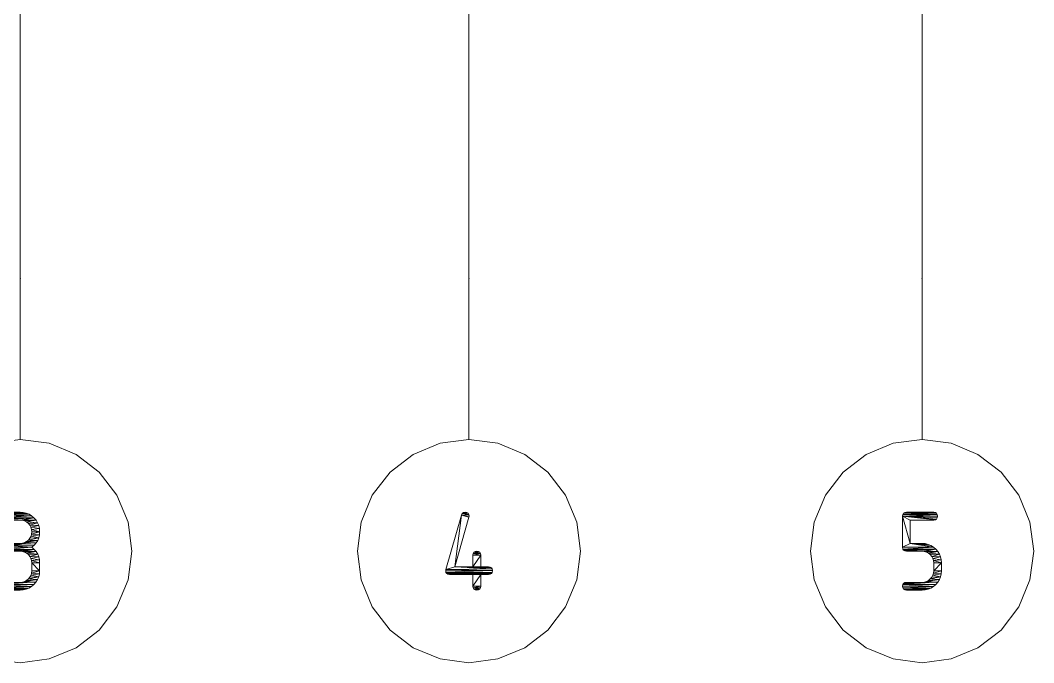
# Model space of a CAD drawing. Header units: millimetres. Extents: x 1039 to 86168, y -97507 to 20336.
# Drawn here: x 9140 to 13680, y 3243 to 6121 of the extents above; entities that cross this region are included whole.
import ezdxf

# ---------------------------------------------------------------- set-up
doc = ezdxf.new("R2010")
doc.units = ezdxf.units.MM
doc.header["$MEASUREMENT"] = 0
doc.layers.add('Элемент Модели - Оси', color=7, linetype='Continuous')
doc.layers.add('Элемент Модели - Оси_Ном._пера__1', color=7, linetype='Continuous', lineweight=15)
doc.layers.add('Элемент Модели - Оси_Ном._пера__7', color=7, linetype='Continuous', lineweight=15)

# ---------------------------------------------------------------- blocks, each defined once
blk = doc.blocks.new('Объект_66EE98D0-9FD4-4CE5-A9C2-DC4D7E4B8665')
at = {"layer": 'Элемент Модели - Оси_Ном._пера__1', "color": 7, "lineweight": 15}
for p, q in [((13180.4, 4963.4), (13180.4, 19154.9)), ((13180.4, 4242.7), (13180.4, 4963.4))]:
    blk.add_line(p, q, dxfattribs=at)
blk.add_point((13180.4, 4963.4), dxfattribs=at)
at = {"layer": 'Элемент Модели - Оси_Ном._пера__7', "color": 7, "lineweight": 15}
for p, q in [((12930.4, 4175.7), (13050.9, 4225.6)), ((13050.9, 4225.6), (13180.4, 4242.7)), ((13180.4, 4242.7), (13309.8, 4225.6)), ((13180.4, 4242.7), (13309.8, 4225.6)), ((13309.8, 4225.6), (13430.4, 4175.7)), ((13309.8, 4225.6), (13430.4, 4175.7)), ((12826.8, 4096.2), (12930.4, 4175.7)), ((13430.4, 4175.7), (13533.9, 4096.2)), ((13430.4, 4175.7), (13533.9, 4096.2)), ((12747.3, 3992.7), (12826.8, 4096.2)), ((13533.9, 4096.2), (13613.4, 3992.7)), ((12697.4, 3872.1), (12747.3, 3992.7)), ((13613.4, 3992.7), (13663.3, 3872.1)), ((12680.4, 3742.7), (12697.4, 3872.1)), ((13663.3, 3872.1), (13680.4, 3742.7)), ((12697.4, 3613.3), (12680.4, 3742.7)), ((13680.4, 3742.7), (13663.3, 3613.3)), ((12747.3, 3492.7), (12697.4, 3613.3)), ((13663.3, 3613.3), (13613.4, 3492.7)), ((12826.8, 3389.1), (12747.3, 3492.7)), ((13613.4, 3492.7), (13533.9, 3389.1)), ((12930.4, 3309.7), (12826.8, 3389.1)), ((13533.9, 3389.1), (13430.4, 3309.7)), ((13050.9, 3259.7), (12930.4, 3309.7)), ((13430.4, 3309.7), (13309.8, 3259.7)), ((13180.4, 3242.7), (13050.9, 3259.7)), ((13309.8, 3259.7), (13180.4, 3242.7))]:
    blk.add_line(p, q, dxfattribs=at)
at = {"layer": 'Элемент Модели - Оси', "lineweight": 0}
mesh = blk.add_polyface(dxfattribs=at)
corners = [(13092.5, 3759.7), (13092.5, 3899.5), (13093.6, 3907.1), (13096.8, 3912.6), (13102.3, 3915.9), (13109.9, 3916.9), (13232.3, 3916.9), (13239.9, 3915.9), (13245.3, 3912.6), (13248.5, 3907.1), (13249.6, 3899.5), (13248.5, 3891.8), (13245.3, 3886.4), (13239.9, 3883.1), (13232.3, 3882), (13127.4, 3882), (13127.4, 3777.1), (13179.9, 3777.1), (13193.9, 3776.1), (13207.2, 3773), (13219.5, 3767.9), (13231, 3760.7), (13241.7, 3751.5), (13250.9, 3740.8), (13258, 3729.3), (13263.2, 3717), (13266.2, 3703.8), (13267.2, 3689.9), (13267.2, 3654.9), (13266.2, 3640.9), (13263.1, 3627.7), (13258, 3615.3), (13250.8, 3603.8), (13241.6, 3593.2), (13230.9, 3584), (13219.4, 3576.9), (13207, 3571.8), (13193.8, 3568.7), (13179.9, 3567.7), (13109.9, 3567.7), (13102.3, 3568.8), (13096.8, 3572), (13093.6, 3577.5), (13092.5, 3585.1), (13093.6, 3592.8), (13096.8, 3598.3), (13102.3, 3601.5), (13109.9, 3602.6), (13179.8, 3602.6), (13190.4, 3603.6), (13200.1, 3606.4), (13208.9, 3611.2), (13217, 3617.8), (13223.6, 3625.8), (13228.4, 3634.7), (13231.2, 3644.4), (13232.2, 3655), (13232.2, 3689.8), (13231.2, 3700.3), (13228.3, 3709.9), (13223.6, 3718.8), (13216.8, 3726.8), (13208.8, 3733.6), (13199.9, 3738.3), (13190.2, 3741.2), (13179.8, 3742.2), (13109.9, 3742.2), (13102.3, 3743.3), (13096.8, 3746.5), (13093.6, 3752)]
mesh.append_faces([[corners[k] for k in face] for face in [(39, 37, 38)]], dxfattribs={"vtx0": -1, "color": 1})
mesh.append_faces([[corners[k] for k in face] for face in [(1, 13, 15), (0, 16, 21), (65, 67, 22), (45, 48, 32)]], dxfattribs={"vtx0": -1, "vtx1": -1, "vtx2": -1, "color": 1})
mesh.append_faces([[corners[k] for k in face] for face in [(4, 6, 7), (3, 7, 8), (2, 8, 9), (1, 9, 10), (1, 10, 11), (1, 11, 12), (1, 12, 13), (1, 15, 16), (16, 18, 19), (16, 19, 20), (16, 20, 21), (69, 21, 22), (64, 22, 23), (62, 23, 24), (60, 24, 25), (59, 25, 26), (58, 26, 27), (56, 27, 28), (55, 28, 29), (54, 29, 30), (52, 30, 31), (50, 31, 32), (45, 32, 33), (43, 33, 34), (42, 34, 35), (41, 35, 36), (40, 36, 37)]], dxfattribs={"vtx0": -1, "vtx2": -1, "color": 1})
mesh.append_faces([[corners[k] for k in face] for face in [(3, 4, 7), (2, 3, 8), (1, 2, 9), (0, 1, 16), (69, 0, 21), (68, 69, 22), (67, 68, 22), (64, 65, 22), (63, 64, 23), (62, 63, 23), (61, 62, 24), (60, 61, 24), (59, 60, 25), (58, 59, 26), (57, 58, 27), (56, 57, 27), (55, 56, 28), (54, 55, 29), (53, 54, 30), (52, 53, 30), (51, 52, 31), (50, 51, 31), (49, 50, 32), (48, 49, 32), (45, 46, 48), (44, 45, 33), (43, 44, 33), (42, 43, 34), (41, 42, 35), (40, 41, 36), (39, 40, 37)]], dxfattribs={"vtx1": -1, "vtx2": -1, "color": 1})
mesh.append_faces([[corners[k] for k in face] for face in [(4, 5, 6), (13, 14, 15), (16, 17, 18), (65, 66, 67), (46, 47, 48)]], dxfattribs={"vtx2": -1, "color": 1})
blk = doc.blocks.new('Объект_BED054F6-2348-4298-9736-9BD44185FA87')
at = {"layer": 'Элемент Модели - Оси_Ном._пера__1', "color": 7, "lineweight": 15}
for p, q in [((9140.4, 4963.4), (9140.4, 19154.9)), ((9140.4, 4242.7), (9140.4, 4963.4))]:
    blk.add_line(p, q, dxfattribs=at)
blk.add_point((9140.4, 4963.4), dxfattribs=at)
at = {"layer": 'Элемент Модели - Оси_Ном._пера__7', "color": 7, "lineweight": 15}
for p, q in [((9010.9, 4225.6), (9140.4, 4242.7)), ((9140.4, 4242.7), (9269.8, 4225.6)), ((9140.4, 4242.7), (9269.8, 4225.6)), ((9269.8, 4225.6), (9390.4, 4175.7)), ((9269.8, 4225.6), (9390.4, 4175.7)), ((9390.4, 4175.7), (9493.9, 4096.2)), ((9390.4, 4175.7), (9493.9, 4096.2)), ((9493.9, 4096.2), (9573.4, 3992.7)), ((9573.4, 3992.7), (9623.3, 3872.1)), ((9623.3, 3872.1), (9640.4, 3742.7)), ((9640.4, 3742.7), (9623.3, 3613.3)), ((9623.3, 3613.3), (9573.4, 3492.7)), ((9573.4, 3492.7), (9493.9, 3389.1)), ((9493.9, 3389.1), (9390.4, 3309.7)), ((9390.4, 3309.7), (9269.8, 3259.7)), ((9140.4, 3242.7), (9010.9, 3259.7)), ((9269.8, 3259.7), (9140.4, 3242.7))]:
    blk.add_line(p, q, dxfattribs=at)
at = {"layer": 'Элемент Модели - Оси', "lineweight": 0}
mesh = blk.add_polyface(dxfattribs=at)
corners = [(9139.9, 3742.2), (9104.9, 3742.2), (9097.3, 3743.3), (9091.8, 3746.5), (9088.5, 3752), (9087.4, 3759.7), (9088.5, 3767.3), (9091.8, 3772.8), (9097.3, 3776), (9104.9, 3777.1), (9139.9, 3777.1), (9150.4, 3778.1), (9160.1, 3780.9), (9169, 3785.7), (9177.1, 3792.4), (9183.7, 3800.4), (9188.5, 3809.3), (9191.3, 3819), (9192.3, 3829.6), (9191.3, 3840), (9188.4, 3849.7), (9183.6, 3858.6), (9176.9, 3866.6), (9168.9, 3873.4), (9160, 3878.2), (9150.3, 3881), (9139.9, 3882), (9069.9, 3882), (9062.3, 3883.1), (9056.8, 3886.4), (9053.6, 3891.8), (9052.5, 3899.5), (9053.6, 3907.1), (9056.8, 3912.6), (9062.3, 3915.9), (9069.9, 3916.9), (9139.9, 3916.9), (9153.9, 3915.9), (9167.2, 3912.8), (9179.5, 3907.7), (9191, 3900.5), (9201.7, 3891.3), (9210.9, 3880.6), (9218, 3869.1), (9223.2, 3856.8), (9226.2, 3843.6), (9227.2, 3829.6), (9226.3, 3815.6), (9223.3, 3802.6), (9218.5, 3790.5), (9211.7, 3779.3), (9202.9, 3769.1), (9192.2, 3759.8), (9202.9, 3750.5), (9211.7, 3740.3), (9218.5, 3729.1), (9223.3, 3717), (9226.3, 3703.9), (9227.2, 3689.9), (9227.2, 3655), (9226.2, 3640.9), (9223.1, 3627.7), (9218, 3615.3), (9210.8, 3603.8), (9201.6, 3593.2), (9190.9, 3584), (9179.4, 3576.9), (9167, 3571.8), (9153.8, 3568.7), (9139.9, 3567.7), (9069.9, 3567.7), (9062.3, 3568.8), (9056.8, 3572), (9053.6, 3577.5), (9052.5, 3585.1), (9053.6, 3592.8), (9056.8, 3598.3), (9062.3, 3601.5), (9069.9, 3602.6), (9139.9, 3602.6), (9150.4, 3603.6), (9160.1, 3606.4), (9169, 3611.2), (9177.1, 3617.8), (9183.7, 3625.8), (9188.5, 3634.7), (9191.3, 3644.4), (9192.3, 3655), (9192.3, 3689.8), (9191.3, 3700.3), (9188.4, 3709.9), (9183.6, 3718.8), (9176.9, 3726.8), (9168.9, 3733.6), (9160, 3738.3), (9150.3, 3741.2)]
mesh.append_faces([[corners[k] for k in face] for face in [(70, 68, 69)]], dxfattribs={"vtx0": -1, "color": 1})
mesh.append_faces([[corners[k] for k in face] for face in [(26, 28, 41), (7, 10, 50), (0, 2, 53), (76, 79, 63)]], dxfattribs={"vtx0": -1, "vtx1": -1, "vtx2": -1, "color": 1})
mesh.append_faces([[corners[k] for k in face] for face in [(34, 37, 38), (33, 38, 39), (32, 39, 40), (30, 40, 41), (25, 41, 42), (23, 42, 43), (21, 43, 44), (20, 44, 45), (19, 45, 46), (17, 46, 47), (16, 47, 48), (14, 48, 49), (12, 49, 50), (7, 50, 51), (6, 51, 52), (4, 52, 53), (95, 53, 54), (93, 54, 55), (91, 55, 56), (90, 56, 57), (89, 57, 58), (88, 58, 59), (86, 59, 60), (85, 60, 61), (83, 61, 62), (81, 62, 63), (76, 63, 64), (74, 64, 65), (73, 65, 66), (72, 66, 67), (71, 67, 68)]], dxfattribs={"vtx0": -1, "vtx2": -1, "color": 1})
mesh.append_faces([[corners[k] for k in face] for face in [(34, 35, 37), (33, 34, 38), (32, 33, 39), (31, 32, 40), (30, 31, 40), (29, 30, 41), (28, 29, 41), (25, 26, 41), (24, 25, 42), (23, 24, 42), (22, 23, 43), (21, 22, 43), (20, 21, 44), (19, 20, 45), (18, 19, 46), (17, 18, 46), (16, 17, 47), (15, 16, 48), (14, 15, 48), (13, 14, 49), (12, 13, 49), (11, 12, 50), (10, 11, 50), (7, 8, 10), (6, 7, 51), (5, 6, 52), (4, 5, 52), (3, 4, 53), (2, 3, 53), (95, 0, 53), (94, 95, 54), (93, 94, 54), (92, 93, 55), (91, 92, 55), (90, 91, 56), (89, 90, 57), (88, 89, 58), (87, 88, 59), (86, 87, 59), (85, 86, 60), (84, 85, 61), (83, 84, 61), (82, 83, 62), (81, 82, 62), (80, 81, 63), (79, 80, 63), (76, 77, 79), (75, 76, 64), (74, 75, 64), (73, 74, 65), (72, 73, 66), (71, 72, 67), (70, 71, 68)]], dxfattribs={"vtx1": -1, "vtx2": -1, "color": 1})
mesh.append_faces([[corners[k] for k in face] for face in [(35, 36, 37), (26, 27, 28), (8, 9, 10), (0, 1, 2), (77, 78, 79)]], dxfattribs={"vtx2": -1, "color": 1})
blk = doc.blocks.new('Объект_C7608656-FCC6-4465-8F95-93E05012483C')
at = {"layer": 'Элемент Модели - Оси_Ном._пера__1', "color": 7, "lineweight": 15}
for p, q in [((11150.4, 4963.4), (11150.4, 19154.9)), ((11150.4, 4242.7), (11150.4, 4963.4))]:
    blk.add_line(p, q, dxfattribs=at)
blk.add_point((11150.4, 4963.4), dxfattribs=at)
at = {"layer": 'Элемент Модели - Оси_Ном._пера__7', "color": 7, "lineweight": 15}
for p, q in [((10900.4, 4175.7), (11020.9, 4225.6)), ((11020.9, 4225.6), (11150.4, 4242.7)), ((11150.4, 4242.7), (11279.8, 4225.6)), ((11150.4, 4242.7), (11279.8, 4225.6)), ((11279.8, 4225.6), (11400.4, 4175.7)), ((11279.8, 4225.6), (11400.4, 4175.7)), ((10796.8, 4096.2), (10900.4, 4175.7)), ((11400.4, 4175.7), (11503.9, 4096.2)), ((11400.4, 4175.7), (11503.9, 4096.2)), ((10717.3, 3992.7), (10796.8, 4096.2)), ((11503.9, 4096.2), (11583.4, 3992.7)), ((10667.4, 3872.1), (10717.3, 3992.7)), ((11583.4, 3992.7), (11633.3, 3872.1)), ((10650.4, 3742.7), (10667.4, 3872.1)), ((11633.3, 3872.1), (11650.4, 3742.7)), ((10667.4, 3613.3), (10650.4, 3742.7)), ((11650.4, 3742.7), (11633.3, 3613.3)), ((10717.3, 3492.7), (10667.4, 3613.3)), ((11633.3, 3613.3), (11583.4, 3492.7)), ((10796.8, 3389.1), (10717.3, 3492.7)), ((11583.4, 3492.7), (11503.9, 3389.1)), ((10900.4, 3309.7), (10796.8, 3389.1)), ((11503.9, 3389.1), (11400.4, 3309.7)), ((11020.9, 3259.7), (10900.4, 3309.7)), ((11400.4, 3309.7), (11279.8, 3259.7)), ((11150.4, 3242.7), (11020.9, 3259.7)), ((11279.8, 3259.7), (11150.4, 3242.7))]:
    blk.add_line(p, q, dxfattribs=at)
at = {"layer": 'Элемент Модели - Оси', "lineweight": 0}
mesh = blk.add_polyface(dxfattribs=at)
corners = [(11046.2, 3655), (11046.7, 3659.8), (11116.6, 3904.3), (11120.1, 3911.3), (11125.8, 3915.5), (11133.5, 3916.9), (11141.2, 3915.9), (11146.6, 3912.6), (11149.9, 3907.1), (11151, 3899.5), (11150.4, 3894.4), (11086.7, 3672.5), (11168.4, 3672.5), (11168.4, 3725), (11169.5, 3732.6), (11172.8, 3738.1), (11178.2, 3741.4), (11185.9, 3742.4), (11193.5, 3741.4), (11199, 3738.1), (11202.3, 3732.6), (11203.4, 3725), (11203.4, 3672.5), (11238.3, 3672.5), (11246, 3671.4), (11251.4, 3668.2), (11254.7, 3662.7), (11255.8, 3655.1), (11254.7, 3647.4), (11251.4, 3642), (11246, 3638.7), (11238.3, 3637.6), (11203.4, 3637.6), (11203.4, 3585.1), (11202.3, 3577.5), (11199, 3572), (11193.5, 3568.8), (11185.9, 3567.7), (11178.2, 3568.8), (11172.8, 3572), (11169.5, 3577.5), (11168.4, 3585.1), (11168.4, 3637.6), (11063.7, 3637.6), (11056, 3638.7), (11050.6, 3641.9), (11047.3, 3647.4)]
mesh.append_faces([[corners[k] for k in face] for face in [(11, 22, 24), (1, 11, 26)]], dxfattribs={"vtx0": -1, "vtx1": -1, "vtx2": -1, "color": 1})
mesh.append_faces([[corners[k] for k in face] for face in [(4, 6, 7), (3, 7, 8), (2, 8, 9), (2, 9, 10), (15, 18, 19), (14, 19, 20), (13, 20, 21), (2, 10, 11), (12, 21, 22), (11, 24, 25), (11, 25, 26), (1, 26, 27), (0, 27, 28), (46, 28, 29), (44, 29, 30), (42, 30, 31), (41, 32, 33), (40, 33, 34), (39, 34, 35), (38, 35, 36)]], dxfattribs={"vtx0": -1, "vtx2": -1, "color": 1})
mesh.append_faces([[corners[k] for k in face] for face in [(37, 38, 36)]], dxfattribs={"vtx1": -1, "color": 1})
mesh.append_faces([[corners[k] for k in face] for face in [(3, 4, 7), (2, 3, 8), (15, 16, 18), (14, 15, 19), (13, 14, 20), (12, 13, 21), (1, 2, 11), (0, 1, 27), (46, 0, 28), (45, 46, 29), (44, 45, 29), (43, 44, 30), (42, 43, 30), (41, 42, 32), (40, 41, 33), (39, 40, 34), (38, 39, 35)]], dxfattribs={"vtx1": -1, "vtx2": -1, "color": 1})
mesh.append_faces([[corners[k] for k in face] for face in [(4, 5, 6), (16, 17, 18), (22, 23, 24)]], dxfattribs={"vtx2": -1, "color": 1})

msp = doc.modelspace()

# ---------------------------------------------------------------- block references
at = {"layer": 'Элемент Модели - Оси', "color": 8, "linetype": 'Continuous', "lineweight": 15}
for name in ['Объект_BED054F6-2348-4298-9736-9BD44185FA87', 'Объект_C7608656-FCC6-4465-8F95-93E05012483C', 'Объект_66EE98D0-9FD4-4CE5-A9C2-DC4D7E4B8665']:
    msp.add_blockref(name, (0, 0), dxfattribs=at)

doc.saveas('drawing.dxf')
